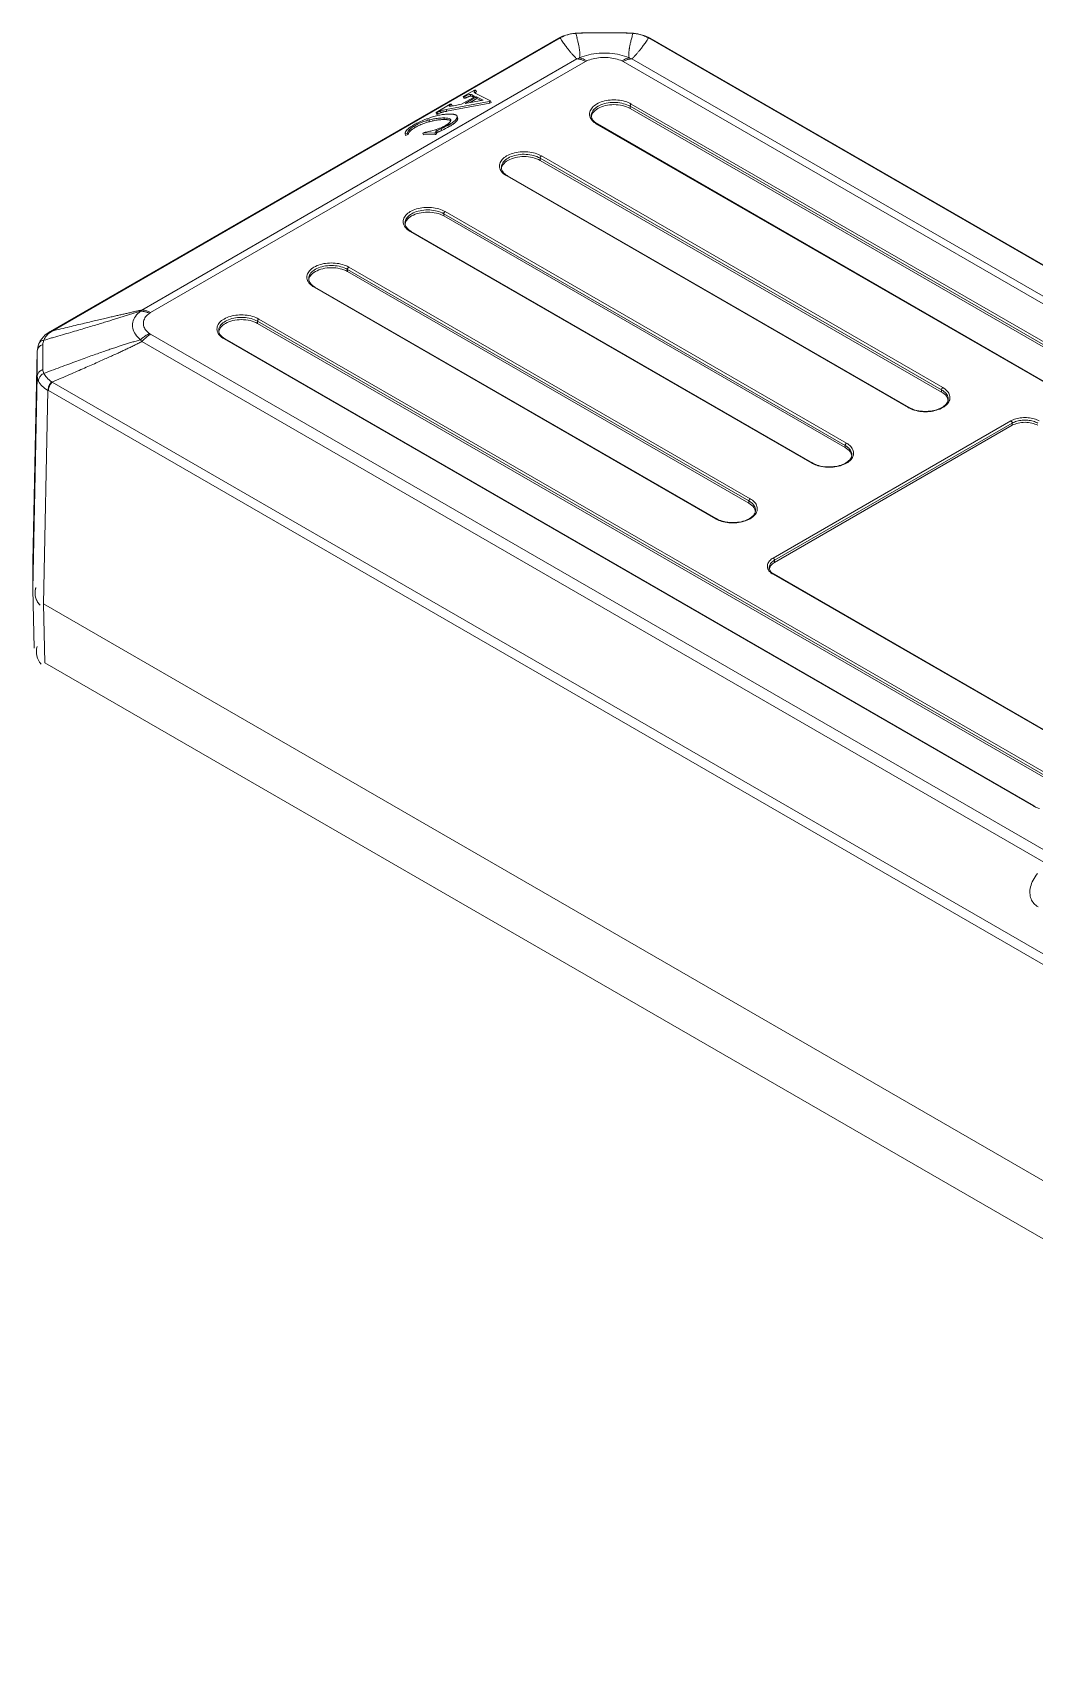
# Model space of a CAD drawing. Header units: millimetres. Extents: x -297 to 694, y -237 to 210.
# Drawn here: x 432.2 to 542.5, y -49.1 to 131.2 of the extents above; entities that cross this region are included whole.
import ezdxf

# ---------------------------------------------------------------- set-up
doc = ezdxf.new("R2010")
doc.units = ezdxf.units.MM
doc.layers.get('0').update_dxf_attribs({"lineweight": 20})

msp = doc.modelspace()

# ---------------------------------------------------------------- linework, layer by layer
at = {"linetype": 'Continuous'}
for p, q in [((434.15, 98.27), (490.09, 130.56)), ((434.34, 98.31), (490.28, 130.61)), ((490.16, 130.6), (490.09, 130.56)), ((490.55, 130.79), (490.16, 130.6)), ((490.16, 130.6), (490.35, 130.65)), ((491.41, 131.06), (490.55, 130.79)), ((491.93, 131.13), (491.41, 131.06)), ((492.06, 131.14), (491.93, 131.13)), ((491.93, 131.13), (491.99, 131.11)), ((492.62, 131.16), (492.06, 131.14)), ((492.76, 131.17), (492.62, 131.16)), ((492.76, 131.17), (492.76, 131.14)), ((497.54, 131.17), (497.54, 131.14)), ((497.65, 131.16), (497.54, 131.17)), ((498.2, 131.14), (497.65, 131.16)), ((498.37, 131.13), (498.2, 131.14)), ((498.37, 131.13), (498.31, 131.11)), ((498.85, 131.07), (498.37, 131.13)), ((499.72, 130.81), (498.85, 131.07)), ((500.14, 130.6), (499.72, 130.81)), ((500.14, 130.6), (499.95, 130.65)), ((500.02, 130.61), (691.73, 19.93)), ((500.21, 130.56), (500.14, 130.6)), ((500.21, 130.56), (691.91, 19.89)), ((492.14, 128.29), (444.23, 100.63)), ((493.08, 128), (445.18, 100.35)), ((680.88, 21.96), (497.21, 128)), ((681.83, 22.25), (498.16, 128.29)), ((480.85, 124.85), (479.62, 124.14)), ((480.83, 124.63), (480.82, 124.65)), ((481, 124.85), (480.85, 124.85)), ((481.06, 124.67), (481, 124.85)), ((482.63, 123.68), (481.07, 124.46)), ((478.19, 123.31), (476.62, 122.4)), ((477.72, 122.71), (482.48, 123.6)), ((477.79, 122.53), (477.72, 122.71)), ((477.79, 122.53), (482.54, 123.41)), ((478.33, 123.31), (478.19, 123.31)), ((478.39, 123.13), (478.33, 123.31)), ((479.42, 123.31), (478.55, 123.14)), ((480.93, 124.17), (479.42, 123.31)), ((479.69, 123.96), (479.62, 124.14)), ((479.62, 124.14), (479.76, 124.14)), ((479.69, 123.96), (479.83, 123.96)), ((479.83, 123.96), (479.76, 124.14)), ((479.82, 123.38), (481.06, 124.1)), ((481.82, 123.74), (479.82, 123.38)), ((480.37, 123.48), (481.13, 123.92)), ((480.45, 124.19), (480.39, 124.38)), ((480.78, 124.1), (480.71, 124.28)), ((480.71, 124.28), (480.93, 124.17)), ((481.13, 123.92), (481.06, 124.1)), ((481.06, 124.1), (481.82, 123.74)), ((481.13, 123.92), (481.58, 123.7)), ((482.48, 123.6), (482.63, 123.68)), ((482.54, 123.41), (482.48, 123.6)), ((482.54, 123.41), (482.69, 123.5)), ((482.69, 123.5), (482.63, 123.68)), ((497.98, 123.08), (672.63, 22.24)), ((497.98, 123.08), (497.98, 122.83)), ((672.63, 22), (497.98, 122.83)), ((498.12, 123.32), (672.78, 22.49)), ((474.34, 120.75), (474.28, 120.93)), ((475.89, 121.38), (475.83, 121.57)), ((476.68, 122.22), (476.62, 122.4)), ((476.62, 122.4), (476.76, 122.4)), ((476.68, 122.22), (476.82, 122.22)), ((476.82, 122.22), (476.76, 122.4)), ((477.16, 122.38), (477.1, 122.56)), ((477.54, 121.61), (477.48, 121.79)), ((478.08, 120.84), (478.02, 121.02)), ((478.26, 121.59), (478.26, 121.56)), ((478.94, 121.87), (478.94, 121.98)), ((479, 121.8), (478.97, 121.88)), ((479.01, 121.69), (478.97, 121.79)), ((479.01, 121.69), (479, 121.8)), ((668.96, 20.28), (494.3, 121.12)), ((669.06, 20.29), (494.4, 121.13)), ((473.21, 120.06), (473.47, 120.13)), ((473.27, 119.87), (473.21, 120.06)), ((473.27, 119.87), (473.53, 119.95)), ((473.53, 119.95), (473.47, 120.13)), ((473.75, 120.32), (473.69, 120.5)), ((475.3, 120.2), (475.17, 120.11)), ((475.17, 120.11), (476.49, 120.14)), ((475.24, 119.93), (475.17, 120.11)), ((475.24, 119.93), (476.55, 119.96)), ((476.49, 120.14), (476.62, 120.22)), ((476.55, 119.96), (476.49, 120.14)), ((476.55, 119.96), (476.68, 120.03)), ((476.62, 120.22), (476.61, 120.24)), ((476.68, 120.03), (476.62, 120.22)), ((476.77, 120.2), (476.7, 120.38)), ((477.25, 120.42), (477.19, 120.6)), ((488.08, 117.36), (488.08, 117.12)), ((488.08, 117.36), (532.27, 91.85)), ((488.22, 117.61), (532.41, 92.09)), ((528.6, 89.89), (484.4, 115.4)), ((528.7, 89.9), (484.5, 115.41)), ((532.27, 91.6), (488.08, 117.12)), ((477.47, 111.24), (477.47, 110.99)), ((477.47, 111.24), (521.67, 85.72)), ((521.67, 85.48), (477.47, 110.99)), ((477.61, 111.48), (521.81, 85.97)), ((517.99, 83.76), (473.79, 109.28)), ((518.09, 83.77), (473.89, 109.29)), ((466.87, 105.11), (466.87, 104.87)), ((466.87, 105.11), (511.06, 79.6)), ((511.06, 79.35), (466.87, 104.87)), ((467.01, 105.36), (511.2, 79.84)), ((507.38, 77.64), (463.19, 103.15)), ((507.48, 77.65), (463.29, 103.16)), ((456.97, 99.4), (456.97, 99.15)), ((456.97, 99.4), (546.06, 47.96)), ((546.06, 47.72), (456.97, 99.15)), ((457.11, 99.64), (546.2, 48.21)), ((433.6, 97.89), (433.05, 97.24)), ((434.08, 98.23), (433.6, 97.89)), ((434.15, 98.27), (434.09, 98.23)), ((434.15, 98.27), (434.34, 98.31)), ((445.18, 97.96), (544.74, 40.48)), ((542.38, 46), (453.29, 97.44)), ((542.48, 46.01), (453.39, 97.45)), ((432.72, 96.11), (432.22, 72.89)), ((432.72, 96.09), (432.72, 96.11)), ((433.05, 97.24), (432.89, 96.91)), ((444.23, 97.16), (543.8, 39.67)), ((432.72, 93.34), (432.22, 69.9)), ((626.04, -17.99), (434.34, 92.69)), ((433.89, 91.78), (433.39, 68.27)), ((625.65, -18.93), (433.95, 91.75)), ((532.27, 91.85), (532.27, 91.6)), ((513.75, 73.31), (539.91, 88.42)), ((513.89, 73.07), (540.05, 88.17)), ((540.05, 87.93), (513.89, 72.82)), ((540.05, 88.17), (540.05, 87.93)), ((521.67, 85.72), (521.67, 85.48)), ((511.06, 79.6), (511.06, 79.35)), ((432.22, 72.89), (432.22, 69.9)), ((513.89, 73.07), (513.89, 72.82)), ((550.52, 50.29), (513.75, 71.52)), ((550.62, 50.3), (513.85, 71.53)), ((432.22, 69.9), (432.36, 63.37)), ((433.39, 68.27), (625.5, -42.65)), ((433.39, 68.27), (433.53, 61.77)), ((433.53, 61.77), (625.56, -49.1))]:
    msp.add_line(p, q, dxfattribs=at)
for points in [[(497.54, 131.17), (496.08, 131.18), (494.17, 131.18), (492.76, 131.17)], [(432.89, 96.91), (432.81, 96.68), (432.72, 96.11)]]:
    msp.add_lwpolyline(points, dxfattribs=at)
for centre, radius, start, end in [((493.58, 124.47), 6.97, 117.9916, 118.3143), ((493.57, 124.49), 6.95, 117.6699, 117.9916), ((492.33, 126.57), 4.55, 94.2359, 94.9599), ((492.86, 120.5), 10.64, 92.6137, 94.6709), ((470.91, 124.84), 22, 15.1939, 16.5576), ((492.91, 119.46), 11.68, 90.7337, 92.6263), ((495.15, -48.44), 179.6, 89.237, 90.763), ((497.39, 119.48), 11.66, 87.3732, 89.2706), ((497.44, 120.5), 10.64, 85.3279, 87.3823), ((519.73, 124.74), 22.35, 163.4598, 164.7935), ((497.97, 126.55), 4.57, 85.0167, 85.7551), ((497.98, 126.65), 4.47, 78.0718, 85.0414), ((498.03, 126.88), 4.23, 70.2579, 78.0824), ((498.13, 127.17), 3.92, 62.3968, 70.2747), ((496.71, 124.46), 6.98, 61.6869, 62.3292), ((493.92, 126.55), 1.68, 114.9581, 119.9387), ((496.4, 126.59), 1.63, 59.9869, 65.1171), ((477.37, 115.49), 6.07, 114.6704, 119.9791), ((478.98, 112.4), 9.88, 111.2801, 115.2335), ((479.61, 110.8), 11.6, 109.3871, 111.3259), ((480.02, 109.66), 12.81, 107.7402, 109.3981), ((477.74, 114.5), 7.12, 102.4822, 105.0852), ((477.67, 114.86), 6.76, 100.3068, 102.4765), ((477.82, 120.55), 2.14, 116.4906, 120.0102), ((477.88, 120.38), 2.13, 116.681, 120.0179), ((477.83, 120.54), 2.15, 109.8958, 116.4463), ((477.88, 120.39), 2.11, 113.2442, 116.6793), ((477.91, 120.32), 2.19, 109.923, 113.2466), ((473.74, 128.42), 8.54, 293.7638, 299.9953), ((473.81, 128.23), 8.54, 293.7626, 299.994), ((476.4, 123.3), 2.66, 303.8523, 305.3427), ((476.56, 123.08), 2.38, 305.3296, 307.7299), ((478.6, 121.93), 0.351, 343.5655, 349.8752), ((495.55, 123.11), 2.29, 238.1544, 240.0121), ((473.83, 119.99), 0.622, 157.1035, 160.8568), ((474.86, 119.08), 2.01, 131.4372, 133.4396), ((475.03, 118.88), 2.27, 129.6859, 131.4487), ((475.34, 118.51), 2.75, 127.581, 129.6888), ((473.62, 130.69), 10.63, 279.0975, 281.9279), ((474.63, 126.62), 6.43, 287.4034, 288.212), ((474.64, 126.58), 6.39, 288.1765, 291.7201), ((480.83, 111.77), 9.36, 114.2929, 115.077), ((486.06, 100.21), 22.04, 113.959, 114.3217), ((491.89, 87.11), 36.38, 113.7231, 113.9635), ((485.65, 117.39), 2.29, 238.1544, 240.0121), ((475.04, 111.27), 2.29, 238.1544, 240.0121), ((464.43, 105.15), 2.29, 238.1544, 240.0121), ((435.09, 96.67), 1.77, 145.5837, 159.2064), ((435.7, 96.03), 2.66, 124.6566, 126.3329), ((435.8, 95.89), 2.83, 122.5521, 124.6513), ((437.48, 93.25), 5.96, 122.2216, 122.5618), ((437.44, 93.32), 5.88, 121.878, 122.2229), ((454.53, 99.43), 2.29, 238.1544, 240.0121), ((514.12, 95.45), 80.8, 179.0217, 180.98), ((430.23, 86.91), 7.09, 54.5887, 55.1799), ((431.04, 86.72), 5.8, 59.9992, 60.6424), ((532.12, 90.56), 0.889, 9.1009, 16.1449), ((529.93, 92.19), 2.66, 240.0072, 241.9029), ((519.32, 86.07), 2.66, 240.0072, 241.9029), ((521.51, 84.44), 0.889, 9.1009, 16.1449), ((508.71, 79.94), 2.66, 240.0072, 241.9029), ((510.9, 78.32), 0.889, 9.1009, 16.1449), ((514.75, 73.09), 1.81, 237.6652, 240.0192), ((543.71, 48.3), 2.66, 240.0072, 241.9029)]:
    msp.add_arc(centre, radius, start, end, dxfattribs=at)
for centre, major_axis, start_param, end_param in [((436.22, 69.9), (3.7, 0.88), 2.789609, 3.534229), ((436.22, 69.9), (3.7, 0.88), 2.761615, 3.010715), ((436.22, 69.9), (3.7, 0.88), 3.010715, 3.493576), ((436.22, 69.9), (3.7, 0.88), 2.748957, 2.789609), ((436.22, 69.9), (3.7, 0.88), 3.493576, 3.534229), ((436.36, 63.4), (-3.7, -0.88), 5.890549, 6.663163)]:
    msp.add_ellipse(centre, major_axis=major_axis, ratio=0.690954, start_param=start_param, end_param=end_param, dxfattribs=at)
for points in [[(490.09, 130.56), (490.11, 130.58), (490.14, 130.59), (490.16, 130.59)], [(490.16, 130.59), (490.2, 130.61), (490.24, 130.61), (490.28, 130.61)], [(500.14, 130.59), (500.1, 130.61), (500.06, 130.61), (500.02, 130.61)], [(500.21, 130.56), (500.18, 130.58), (500.16, 130.59), (500.14, 130.59)], [(480.89, 124.57), (480.87, 124.59), (480.85, 124.61), (480.83, 124.63)], [(478.2, 123.09), (478.17, 123.08), (478.14, 123.08), (478.11, 123.08)], [(479.76, 124.14), (479.83, 124.18), (479.91, 124.22), (479.98, 124.25)], [(477.88, 121.09), (477.82, 121.05), (477.76, 121.01), (477.7, 120.98)], [(493.71, 122.06), (493.71, 121.94), (493.74, 121.82), (493.8, 121.71)], [(493.74, 122.04), (493.73, 122), (493.72, 121.96), (493.72, 121.92)], [(494.3, 121.12), (494.12, 121.22), (493.95, 121.35), (493.81, 121.5)], [(473.47, 120.13), (473.47, 120.18), (473.49, 120.22), (473.51, 120.26)], [(476.63, 120.33), (476.66, 120.35), (476.68, 120.37), (476.7, 120.38)], [(476.93, 120.49), (477.02, 120.53), (477.1, 120.56), (477.19, 120.6)], [(483.81, 116.34), (483.81, 116.22), (483.84, 116.1), (483.9, 116)], [(483.84, 116.33), (483.83, 116.29), (483.82, 116.24), (483.82, 116.2)], [(484.4, 115.4), (484.22, 115.51), (484.05, 115.63), (483.91, 115.79)], [(473.2, 110.22), (473.2, 110.1), (473.24, 109.98), (473.29, 109.87)], [(473.24, 110.2), (473.23, 110.16), (473.22, 110.12), (473.21, 110.08)], [(473.79, 109.28), (473.61, 109.38), (473.44, 109.51), (473.31, 109.67)], [(462.6, 104.09), (462.6, 103.98), (462.63, 103.86), (462.68, 103.75)], [(462.63, 104.08), (462.62, 104.04), (462.61, 104), (462.6, 103.95)], [(463.19, 103.15), (463.01, 103.26), (462.84, 103.39), (462.7, 103.54)], [(434.28, 97.55), (434, 97.47), (433.72, 97.38), (433.44, 97.3)], [(434.09, 98.23), (434.11, 98.24), (434.13, 98.25), (434.15, 98.26)], [(434.15, 98.26), (434.19, 98.27), (434.23, 98.28), (434.28, 98.28)], [(452.7, 98.38), (452.7, 98.26), (452.73, 98.14), (452.78, 98.03)], [(452.73, 98.36), (452.72, 98.32), (452.71, 98.28), (452.71, 98.24)], [(453.29, 97.44), (453.11, 97.54), (452.94, 97.67), (452.8, 97.83)], [(432.72, 96.09), (432.72, 96.19), (432.75, 96.3), (432.8, 96.39)], [(532.96, 90.59), (532.99, 90.67), (533, 90.75), (533, 90.83)], [(529.28, 89.6), (529.07, 89.66), (528.87, 89.74), (528.67, 89.84)], [(518.67, 83.48), (518.46, 83.54), (518.26, 83.62), (518.07, 83.72)], [(522.36, 84.47), (522.38, 84.54), (522.4, 84.62), (522.4, 84.7)], [(508.07, 77.35), (507.86, 77.41), (507.65, 77.49), (507.46, 77.6)], [(511.75, 78.35), (511.78, 78.42), (511.79, 78.5), (511.79, 78.58)], [(513.34, 71.83), (513.25, 71.94), (513.17, 72.07), (513.13, 72.21)], [(513.3, 72.25), (513.3, 72.16), (513.33, 72.07), (513.37, 71.99)], [(513.34, 72.24), (513.33, 72.2), (513.32, 72.15), (513.31, 72.11)], [(513.75, 71.52), (513.6, 71.6), (513.46, 71.71), (513.34, 71.83)], [(513.37, 71.99), (513.41, 71.89), (513.48, 71.81), (513.55, 71.74)], [(513.55, 71.74), (513.62, 71.68), (513.7, 71.62), (513.78, 71.56)], [(543.07, 45.71), (542.86, 45.77), (542.65, 45.85), (542.46, 45.96)]]:
    msp.add_open_spline(points, degree=3, dxfattribs=at)
for points, knots in [([(492.14, 128.29), (492.1, 128.32), (492.03, 128.38), (491.93, 128.48), (491.84, 128.58), (491.74, 128.68), (491.65, 128.78), (491.56, 128.88), (491.46, 128.99), (491.36, 129.12), (491.24, 129.26), (491.13, 129.41), (491, 129.57), (490.87, 129.75), (490.73, 129.94), (490.58, 130.15), (490.43, 130.37), (490.33, 130.53), (490.28, 130.61)], [0, 0, 0, 0, 833.628665, 1651.175283, 2460.860664, 3264.898397, 4066.463132, 4882.153897, 5743.943719, 6689.264629, 7740.916528, 8892.732692, 10126.82004, 11436.861034, 12830.08578, 14318.144941, 15913.48256, 17629.642922, 17629.642922, 17629.642922, 17629.642922]), ([(490.35, 130.65), (490.59, 130.78), (491.11, 130.98), (491.66, 131.08), (491.93, 131.1)], [0, 0, 0, 0, 1361.116962, 2744.560082, 2744.560082, 2744.560082, 2744.560082]), ([(492.41, 128.41), (492.42, 128.46), (492.44, 128.54), (492.45, 128.68), (492.45, 128.8), (492.45, 128.93), (492.44, 129.05), (492.43, 129.17), (492.41, 129.31), (492.39, 129.45), (492.36, 129.62), (492.33, 129.79), (492.29, 129.97), (492.25, 130.17), (492.19, 130.38), (492.15, 130.53), (492.13, 130.6)], [0, 0, 0, 0, 967.816972, 1878.039672, 2757.412626, 3616.946129, 4467.995514, 5336.49454, 6262.632222, 7286.743709, 8425.830078, 9665.42045, 10989.857395, 12401.320924, 13912.069843, 15536.361249, 15536.361249, 15536.361249, 15536.361249]), ([(497.89, 128.41), (497.88, 128.46), (497.86, 128.55), (497.85, 128.68), (497.85, 128.81), (497.85, 128.93), (497.86, 129.06), (497.87, 129.18), (497.89, 129.32), (497.91, 129.46), (497.94, 129.62), (497.97, 129.79), (498.01, 129.98), (498.05, 130.18), (498.11, 130.39), (498.15, 130.53), (498.17, 130.61)], [0, 0, 0, 0, 987.152239, 1917.365311, 2815.949145, 3694.252618, 4562.402843, 5444.493513, 6379.420901, 7408.503721, 8553.39018, 9802.849291, 11139.54732, 12563.88414, 14087.461481, 15723.176737, 15723.176737, 15723.176737, 15723.176737]), ([(498.16, 128.29), (498.2, 128.32), (498.27, 128.39), (498.37, 128.48), (498.47, 128.58), (498.56, 128.68), (498.65, 128.78), (498.75, 128.89), (498.84, 129), (498.95, 129.12), (499.06, 129.26), (499.18, 129.41), (499.3, 129.58), (499.43, 129.76), (499.57, 129.95), (499.72, 130.15), (499.87, 130.38), (499.97, 130.53), (500.02, 130.61)], [0, 0, 0, 0, 857.489148, 1697.567168, 2529.4068, 3355.489762, 4178.055576, 5012.039748, 5888.041646, 6843.619399, 7905.088174, 9070.381504, 10321.537355, 11650.001277, 13062.024552, 14568.593957, 16180.954093, 17912.033727, 17912.033727, 17912.033727, 17912.033727]), ([(492.41, 128.41), (492.36, 128.39), (492.27, 128.35), (492.18, 128.31), (492.14, 128.29)], [0, 0, 0, 0, 1382.537785, 2757.369208, 2757.369208, 2757.369208, 2757.369208]), ([(493.08, 128), (492.98, 128.06), (492.77, 128.17), (492.45, 128.27), (492.24, 128.29), (492.14, 128.29)], [0, 0, 0, 0, 1407.382513, 2698.141272, 3880.034865, 3880.034865, 3880.034865, 3880.034865]), ([(497.89, 128.41), (497.56, 128.55), (496.85, 128.78), (495.73, 128.95), (494.57, 128.95), (493.45, 128.78), (492.74, 128.55), (492.41, 128.41)], [0, 0, 0, 0, 1161.503619, 2392.088961, 3641.044424, 4871.357435, 6035.267856, 6035.267856, 6035.267856, 6035.267856]), ([(493.21, 128.07), (493.13, 128.13), (492.95, 128.24), (492.68, 128.36), (492.5, 128.4), (492.41, 128.41)], [0, 0, 0, 0, 1428.977816, 2719.64764, 3881.811681, 3881.811681, 3881.811681, 3881.811681]), ([(497.08, 128.07), (496.86, 128.17), (496.36, 128.34), (495.57, 128.46), (494.73, 128.46), (493.94, 128.34), (493.44, 128.17), (493.21, 128.07)], [0, 0, 0, 0, 1124.92966, 2375.886403, 3660.273192, 4911.015816, 6040.290811, 6040.290811, 6040.290811, 6040.290811]), ([(497.08, 128.07), (497.17, 128.13), (497.35, 128.24), (497.62, 128.36), (497.8, 128.4), (497.89, 128.41)], [0, 0, 0, 0, 1443.460091, 2747.025206, 3920.641396, 3920.641396, 3920.641396, 3920.641396]), ([(497.21, 128), (497.32, 128.06), (497.53, 128.17), (497.85, 128.27), (498.06, 128.29), (498.16, 128.29)], [0, 0, 0, 0, 1422.676495, 2727.464333, 3922.208419, 3922.208419, 3922.208419, 3922.208419]), ([(498.16, 128.29), (498.12, 128.31), (498.03, 128.35), (497.93, 128.39), (497.89, 128.41)], [0, 0, 0, 0, 1392.22513, 2792.272643, 2792.272643, 2792.272643, 2792.272643]), ([(480.82, 124.65), (480.82, 124.66), (480.82, 124.71), (480.89, 124.78), (480.95, 124.82), (481, 124.85)], [0, 0, 0, 0, 561.160727, 1782.540381, 3789.756692, 3789.756692, 3789.756692, 3789.756692]), ([(481.07, 124.46), (481.04, 124.47), (480.97, 124.51), (480.91, 124.55), (480.89, 124.57)], [0, 0, 0, 0, 1500.733652, 2695.778606, 2695.778606, 2695.778606, 2695.778606]), ([(480.94, 124.58), (480.95, 124.59), (480.96, 124.59), (480.96, 124.6), (480.96, 124.6)], [0, 0, 0, 0, 2451.682501, 2695.727803, 2695.727803, 2695.727803, 2695.727803]), ([(480.96, 124.6), (480.98, 124.61), (480.99, 124.63), (481.01, 124.64), (481.01, 124.64)], [0, 0, 0, 0, 2320.798909, 2695.874927, 2695.874927, 2695.874927, 2695.874927]), ([(481.01, 124.64), (481.02, 124.64), (481.03, 124.65), (481.05, 124.66), (481.06, 124.67)], [0, 0, 0, 0, 1089.872394, 2696.101307, 2696.101307, 2696.101307, 2696.101307]), ([(477.1, 122.56), (477.14, 122.58), (477.25, 122.61), (477.46, 122.66), (477.63, 122.69), (477.72, 122.71)], [0, 0, 0, 0, 824.549868, 2050.436937, 3763.657618, 3763.657618, 3763.657618, 3763.657618]), ([(478.05, 123.1), (478.05, 123.11), (478.08, 123.15), (478.18, 123.22), (478.27, 123.28), (478.33, 123.31)], [0, 0, 0, 0, 370.81319, 1526.933054, 3769.863738, 3769.863738, 3769.863738, 3769.863738]), ([(478.11, 123.08), (478.09, 123.08), (478.06, 123.08), (478.05, 123.1), (478.05, 123.1)], [0, 0, 0, 0, 2465.952845, 2680.764451, 2680.764451, 2680.764451, 2680.764451]), ([(478.55, 123.14), (478.48, 123.13), (478.36, 123.11), (478.25, 123.09), (478.2, 123.09)], [0, 0, 0, 0, 1574.080891, 2682.08918, 2682.08918, 2682.08918, 2682.08918]), ([(479.83, 123.96), (479.86, 123.98), (479.91, 124.01), (479.97, 124.03), (479.99, 124.05)], [0, 0, 0, 0, 1648.517513, 2690.267348, 2690.267348, 2690.267348, 2690.267348]), ([(479.98, 124.25), (480.03, 124.28), (480.13, 124.32), (480.27, 124.36), (480.35, 124.38), (480.39, 124.38)], [0, 0, 0, 0, 1609.877973, 2805.147486, 3784.274924, 3784.274924, 3784.274924, 3784.274924]), ([(479.99, 124.05), (480, 124.05), (480.04, 124.07), (480.1, 124.1), (480.19, 124.13), (480.26, 124.16), (480.3, 124.17), (480.32, 124.18)], [0, 0, 0, 0, 543.01284, 2124.878312, 3566.03375, 4870.28269, 5865.313347, 5865.313347, 5865.313347, 5865.313347]), ([(480.32, 124.18), (480.33, 124.18), (480.35, 124.18), (480.38, 124.19), (480.42, 124.19), (480.44, 124.19), (480.45, 124.19)], [0, 0, 0, 0, 392.755754, 2710.284359, 3772.600474, 4774.909811, 4774.909811, 4774.909811, 4774.909811]), ([(480.39, 124.38), (480.42, 124.38), (480.49, 124.37), (480.59, 124.34), (480.67, 124.3), (480.71, 124.28)], [0, 0, 0, 0, 984.352874, 2229.159211, 3787.36776, 3787.36776, 3787.36776, 3787.36776]), ([(480.45, 124.19), (480.46, 124.19), (480.49, 124.19), (480.52, 124.19), (480.56, 124.18), (480.61, 124.17), (480.65, 124.15), (480.68, 124.14)], [0, 0, 0, 0, 848.268959, 1757.170978, 2728.977587, 3765.380568, 5870.786652, 5870.786652, 5870.786652, 5870.786652]), ([(480.68, 124.14), (480.68, 124.14), (480.7, 124.14), (480.73, 124.12), (480.76, 124.11), (480.78, 124.1)], [0, 0, 0, 0, 231.539479, 1963.062205, 3789.901435, 3789.901435, 3789.901435, 3789.901435]), ([(493.81, 121.5), (493.69, 121.64), (493.5, 121.94), (493.5, 122.48), (493.8, 122.97), (494.31, 123.36), (494.99, 123.64), (495.79, 123.78), (496.62, 123.79), (497.42, 123.64), (497.9, 123.45), (498.12, 123.32)], [0, 0, 0, 0, 897.536229, 1715.765731, 2607.804841, 3670.378071, 4913.439796, 6286.814076, 7709.113998, 9086.828092, 10333.808645, 10333.808645, 10333.808645, 10333.808645]), ([(493.71, 122.06), (493.71, 122.18), (493.79, 122.51), (494.17, 122.94), (494.8, 123.28), (495.58, 123.48), (496.42, 123.52), (497.25, 123.4), (497.76, 123.2), (497.98, 123.08)], [0, 0, 0, 0, 631.385375, 1594.390919, 2763.451774, 4107.311423, 5535.426102, 6934.84726, 8199.886531, 8199.886531, 8199.886531, 8199.886531]), ([(497.98, 122.83), (497.73, 122.98), (497.14, 123.19), (496.21, 123.29), (495.28, 123.19), (494.47, 122.9), (493.94, 122.48), (493.78, 122.16), (493.74, 122.04)], [0, 0, 0, 0, 1299.502953, 2739.044189, 4178.583904, 5478.082793, 6548.709535, 7082.955238, 7082.955238, 7082.955238, 7082.955238]), ([(498.12, 123.32), (498.09, 123.31), (498.04, 123.26), (497.99, 123.17), (497.98, 123.11), (497.98, 123.08)], [0, 0, 0, 0, 1271.952818, 2665.313081, 3937.277181, 3937.277181, 3937.277181, 3937.277181]), ([(474.19, 121.03), (474.15, 121.01), (474.07, 120.97), (473.94, 120.88), (473.81, 120.8), (473.71, 120.73), (473.67, 120.7), (473.66, 120.69)], [0, 0, 0, 0, 1212.489749, 2363.793302, 4484.693313, 5455.68255, 5793.672264, 5793.672264, 5793.672264, 5793.672264]), ([(473.69, 120.5), (473.73, 120.55), (473.84, 120.65), (474.04, 120.79), (474.19, 120.88), (474.28, 120.93)], [0, 0, 0, 0, 1020.541034, 2244.490222, 3738.812985, 3738.812985, 3738.812985, 3738.812985]), ([(474.77, 121.34), (474.72, 121.31), (474.59, 121.25), (474.4, 121.15), (474.25, 121.07), (474.19, 121.03)], [0, 0, 0, 0, 980.687728, 2379.100403, 3742.571766, 3742.571766, 3742.571766, 3742.571766]), ([(474.28, 120.93), (474.44, 121.03), (474.77, 121.2), (475.29, 121.41), (475.65, 121.52), (475.83, 121.57)], [0, 0, 0, 0, 1276.570558, 2482.179027, 3744.362807, 3744.362807, 3744.362807, 3744.362807]), ([(474.84, 121.01), (474.92, 121.04), (475.13, 121.13), (475.48, 121.26), (475.75, 121.35), (475.89, 121.38)], [0, 0, 0, 0, 879.031303, 2296.1526, 3748.343666, 3748.343666, 3748.343666, 3748.343666]), ([(475.83, 121.57), (476, 121.61), (476.35, 121.69), (476.9, 121.77), (477.28, 121.79), (477.48, 121.79)], [0, 0, 0, 0, 1182.537846, 2428.440805, 3756.698186, 3756.698186, 3756.698186, 3756.698186]), ([(478.12, 122.22), (478.04, 122.22), (477.89, 122.21), (477.57, 122.19), (477.25, 122.15), (476.91, 122.08), (476.65, 122.02), (476.38, 121.95), (476.2, 121.89), (476.11, 121.86)], [0, 0, 0, 0, 876.092024, 1780.5845, 3681.695058, 4682.002567, 5717.313609, 6788.951371, 7898.129656, 7898.129656, 7898.129656, 7898.129656]), ([(476.46, 121.51), (476.55, 121.53), (476.77, 121.56), (477.07, 121.59), (477.34, 121.61), (477.47, 121.61), (477.54, 121.61)], [0, 0, 0, 0, 1199.943552, 2988.478542, 3869.766765, 4744.111144, 4744.111144, 4744.111144, 4744.111144]), ([(477.7, 120.98), (477.59, 120.91), (477.36, 120.79), (477.12, 120.69), (477.01, 120.65)], [0, 0, 0, 0, 1354.719963, 2679.44043, 2679.44043, 2679.44043, 2679.44043]), ([(477.16, 122.38), (477.17, 122.38), (477.18, 122.39), (477.22, 122.4), (477.27, 122.41), (477.34, 122.43), (477.44, 122.46), (477.56, 122.48), (477.68, 122.51), (477.75, 122.52), (477.79, 122.53)], [0, 0, 0, 0, 341.095509, 710.295478, 1533.596616, 2470.910206, 3522.921761, 5972.923085, 7371.700567, 8886.694937, 8886.694937, 8886.694937, 8886.694937]), ([(477.48, 121.79), (477.63, 121.79), (477.87, 121.78), (478.15, 121.72), (478.24, 121.62), (478.26, 121.59)], [0, 0, 0, 0, 2049.001969, 3220.746123, 3769.547199, 3769.547199, 3769.547199, 3769.547199]), ([(477.54, 121.61), (477.57, 121.61), (477.63, 121.61), (477.72, 121.61), (477.8, 121.6), (477.87, 121.6), (477.94, 121.59), (478, 121.58), (478.06, 121.57), (478.11, 121.55), (478.16, 121.54), (478.2, 121.52), (478.22, 121.51), (478.23, 121.5)], [0, 0, 0, 0, 1571.72484, 3047.830247, 4428.965611, 5715.965295, 6909.905544, 8012.183512, 9024.628581, 9949.661024, 10790.519939, 11551.590429, 12062.497949, 12062.497949, 12062.497949, 12062.497949]), ([(478.02, 121.02), (478.05, 121.04), (478.12, 121.08), (478.22, 121.14), (478.31, 121.2), (478.42, 121.28), (478.55, 121.37), (478.66, 121.46), (478.74, 121.53), (478.78, 121.59), (478.83, 121.64), (478.86, 121.68), (478.89, 121.73), (478.92, 121.78), (478.93, 121.81), (478.93, 121.83), (478.94, 121.83)], [0, 0, 0, 0, 1485.108381, 2896.493983, 4234.779128, 5500.679212, 7818.541183, 9858.778368, 10778.642745, 11634.127074, 12427.722918, 13162.526461, 13842.410358, 14472.231789, 15058.062924, 15139.588269, 15139.588269, 15139.588269, 15139.588269]), ([(478.26, 121.56), (478.27, 121.5), (478.2, 121.34), (478.09, 121.25), (478.02, 121.19)], [0, 0, 0, 0, 1102.944185, 2683.906179, 2683.906179, 2683.906179, 2683.906179]), ([(478.08, 120.84), (478.11, 120.86), (478.18, 120.9), (478.28, 120.96), (478.37, 121.02), (478.46, 121.08), (478.51, 121.12), (478.54, 121.13)], [0, 0, 0, 0, 1310.176836, 2555.314732, 3735.962704, 4852.751882, 5851.411768, 5851.411768, 5851.411768, 5851.411768]), ([(478.89, 122.06), (478.88, 122.07), (478.85, 122.08), (478.82, 122.11), (478.77, 122.13), (478.71, 122.15), (478.65, 122.17), (478.58, 122.18), (478.5, 122.2), (478.41, 122.21), (478.32, 122.21), (478.22, 122.22), (478.15, 122.22), (478.12, 122.22)], [0, 0, 0, 0, 591.5125, 1315.506099, 2117.735494, 3007.394973, 3991.231862, 5074.235753, 6260.146186, 7551.810148, 8951.430275, 10460.737431, 12081.111769, 12081.111769, 12081.111769, 12081.111769]), ([(478.54, 121.13), (478.56, 121.15), (478.64, 121.21), (478.72, 121.28), (478.8, 121.35), (478.85, 121.4), (478.89, 121.45), (478.93, 121.5), (478.96, 121.55), (478.98, 121.6), (479, 121.64), (479, 121.67), (479.01, 121.69)], [0, 0, 0, 0, 1453.518585, 3953.730441, 5080.979684, 6129.334296, 7101.847568, 8002.313721, 8835.478509, 9607.294169, 10325.201851, 10998.391494, 10998.391494, 10998.391494, 10998.391494]), ([(478.94, 121.98), (478.94, 121.98), (478.93, 122), (478.92, 122.02), (478.9, 122.04), (478.89, 122.06), (478.89, 122.06)], [0, 0, 0, 0, 543.435465, 2494.422601, 4541.093318, 4766.007625, 4766.007625, 4766.007625, 4766.007625]), ([(493.8, 121.71), (493.85, 121.6), (494.02, 121.39), (494.23, 121.23), (494.34, 121.17)], [0, 0, 0, 0, 1394.299932, 2779.460213, 2779.460213, 2779.460213, 2779.460213]), ([(494.3, 121.12), (494.32, 121.13), (494.36, 121.14), (494.39, 121.13), (494.4, 121.13)], [0, 0, 0, 0, 1965.519403, 2782.966197, 2782.966197, 2782.966197, 2782.966197]), ([(473.24, 120.19), (473.24, 120.19), (473.23, 120.16), (473.22, 120.12), (473.21, 120.08), (473.21, 120.06)], [0, 0, 0, 0, 356.365324, 2060.229925, 3735.083264, 3735.083264, 3735.083264, 3735.083264]), ([(473.48, 120.53), (473.46, 120.52), (473.42, 120.48), (473.37, 120.42), (473.32, 120.36), (473.29, 120.3), (473.27, 120.26), (473.25, 120.23), (473.25, 120.23)], [0, 0, 0, 0, 1448.764886, 2824.194336, 4131.699995, 5377.988909, 6571.235909, 6764.289824, 6764.289824, 6764.289824, 6764.289824]), ([(473.51, 120.26), (473.53, 120.3), (473.58, 120.39), (473.65, 120.47), (473.69, 120.5)], [0, 0, 0, 0, 1257.047566, 2658.191048, 2658.191048, 2658.191048, 2658.191048]), ([(473.53, 119.95), (473.53, 119.98), (473.55, 120.02), (473.56, 120.06), (473.57, 120.07)], [0, 0, 0, 0, 1948.64776, 2658.706253, 2658.706253, 2658.706253, 2658.706253]), ([(473.57, 120.07), (473.58, 120.09), (473.6, 120.13), (473.63, 120.18), (473.66, 120.23), (473.7, 120.28), (473.73, 120.31), (473.75, 120.32)], [0, 0, 0, 0, 1265.031832, 2294.187317, 3388.570445, 4553.564245, 5793.912672, 5793.912672, 5793.912672, 5793.912672]), ([(473.75, 120.32), (473.77, 120.34), (473.8, 120.37), (473.86, 120.42), (473.92, 120.48), (474, 120.53), (474.06, 120.57), (474.09, 120.6)], [0, 0, 0, 0, 939.136799, 1948.109049, 3029.411231, 4185.179066, 5795.92904, 5795.92904, 5795.92904, 5795.92904]), ([(474.09, 120.6), (474.11, 120.61), (474.16, 120.64), (474.25, 120.69), (474.31, 120.73), (474.34, 120.75)], [0, 0, 0, 0, 919.322831, 2290.81079, 3741.946628, 3741.946628, 3741.946628, 3741.946628]), ([(476.55, 120.48), (476.45, 120.45), (476.21, 120.38), (475.97, 120.33), (475.82, 120.29)], [0, 0, 0, 0, 1064.387491, 2673.534995, 2673.534995, 2673.534995, 2673.534995]), ([(476.6, 120.24), (476.6, 120.25), (476.6, 120.29), (476.62, 120.31), (476.63, 120.33)], [0, 0, 0, 0, 871.247717, 2676.900279, 2676.900279, 2676.900279, 2676.900279]), ([(476.69, 120.14), (476.69, 120.14), (476.71, 120.16), (476.73, 120.17), (476.75, 120.19), (476.76, 120.19), (476.77, 120.2)], [0, 0, 0, 0, 1318.216667, 2913.283067, 3800.273803, 4748.161083, 4748.161083, 4748.161083, 4748.161083]), ([(476.7, 120.38), (476.73, 120.39), (476.81, 120.43), (476.88, 120.47), (476.93, 120.49)], [0, 0, 0, 0, 887.810171, 2677.648393, 2677.648393, 2677.648393, 2677.648393]), ([(476.77, 120.2), (476.77, 120.2), (476.78, 120.2), (476.79, 120.21), (476.81, 120.22), (476.83, 120.23), (476.85, 120.24), (476.87, 120.25)], [0, 0, 0, 0, 591.22987, 1334.036303, 2229.103549, 3276.998644, 5835.89701, 5835.89701, 5835.89701, 5835.89701]), ([(483.91, 115.79), (483.79, 115.92), (483.6, 116.22), (483.6, 116.77), (483.9, 117.26), (484.41, 117.65), (485.09, 117.92), (485.89, 118.07), (486.72, 118.07), (487.52, 117.93), (488.01, 117.73), (488.22, 117.61)], [0, 0, 0, 0, 881.330886, 1684.786955, 2560.719974, 3604.108058, 4824.725849, 6173.303356, 7569.923135, 8922.762099, 10147.227963, 10147.227963, 10147.227963, 10147.227963]), ([(483.81, 116.34), (483.81, 116.47), (483.89, 116.79), (484.27, 117.23), (484.9, 117.57), (485.68, 117.77), (486.52, 117.81), (487.35, 117.68), (487.86, 117.49), (488.08, 117.36)], [0, 0, 0, 0, 619.980878, 1565.591984, 2713.536493, 4033.122467, 5435.441601, 6809.585495, 8051.774797, 8051.774797, 8051.774797, 8051.774797]), ([(488.08, 117.12), (487.83, 117.26), (487.24, 117.47), (486.31, 117.57), (485.38, 117.47), (484.57, 117.18), (484.04, 116.77), (483.88, 116.44), (483.84, 116.33)], [0, 0, 0, 0, 1276.257159, 2690.047564, 4103.836477, 5380.089645, 6431.56478, 6956.253779, 6956.253779, 6956.253779, 6956.253779]), ([(488.22, 117.61), (488.19, 117.59), (488.14, 117.54), (488.09, 117.46), (488.08, 117.39), (488.08, 117.36)], [0, 0, 0, 0, 1248.963028, 2617.139136, 3866.113243, 3866.113243, 3866.113243, 3866.113243]), ([(483.9, 116), (483.95, 115.88), (484.12, 115.67), (484.33, 115.52), (484.44, 115.45)], [0, 0, 0, 0, 1369.352071, 2729.728024, 2729.728024, 2729.728024, 2729.728024]), ([(484.4, 115.4), (484.42, 115.41), (484.46, 115.43), (484.49, 115.42), (484.5, 115.41)], [0, 0, 0, 0, 1930.403814, 2733.246262, 2733.246262, 2733.246262, 2733.246262]), ([(473.31, 109.67), (473.19, 109.8), (473, 110.1), (472.99, 110.65), (473.29, 111.13), (473.8, 111.52), (474.49, 111.8), (475.28, 111.94), (476.11, 111.95), (476.91, 111.8), (477.4, 111.61), (477.61, 111.48)], [0, 0, 0, 0, 864.017044, 1651.689131, 2510.41435, 3533.30496, 4729.943582, 6052.028136, 7421.211165, 8747.47346, 9947.884559, 9947.884559, 9947.884559, 9947.884559]), ([(473.21, 110.22), (473.21, 110.34), (473.28, 110.67), (473.67, 111.1), (474.29, 111.44), (475.07, 111.64), (475.92, 111.68), (476.74, 111.56), (477.25, 111.37), (477.47, 111.24)], [0, 0, 0, 0, 607.795741, 1534.821757, 2660.204504, 3953.855266, 5328.613146, 6675.749544, 7893.524791, 7893.524791, 7893.524791, 7893.524791]), ([(477.47, 110.99), (477.22, 111.14), (476.64, 111.35), (475.7, 111.45), (474.77, 111.35), (473.96, 111.06), (473.43, 110.64), (473.27, 110.32), (473.24, 110.2)], [0, 0, 0, 0, 1251.425269, 2637.707827, 4023.988921, 5275.410277, 6306.427063, 6820.907289, 6820.907289, 6820.907289, 6820.907289]), ([(477.61, 111.48), (477.59, 111.47), (477.54, 111.42), (477.49, 111.34), (477.47, 111.27), (477.47, 111.24)], [0, 0, 0, 0, 1224.394006, 2565.655988, 3790.060856, 3790.060856, 3790.060856, 3790.060856]), ([(473.29, 109.87), (473.35, 109.76), (473.51, 109.55), (473.72, 109.39), (473.83, 109.33)], [0, 0, 0, 0, 1342.703209, 2676.604983, 2676.604983, 2676.604983, 2676.604983]), ([(473.79, 109.28), (473.82, 109.29), (473.85, 109.3), (473.89, 109.29), (473.89, 109.29)], [0, 0, 0, 0, 1892.894206, 2680.136654, 2680.136654, 2680.136654, 2680.136654]), ([(462.7, 103.54), (462.58, 103.67), (462.39, 103.98), (462.39, 104.52), (462.68, 105.01), (463.2, 105.4), (463.88, 105.68), (464.67, 105.82), (465.51, 105.82), (466.3, 105.68), (466.79, 105.48), (467.01, 105.36)], [0, 0, 0, 0, 846.756851, 1618.693863, 2460.264602, 3462.721252, 4635.455005, 5931.128698, 7272.959994, 8572.727969, 9749.158838, 9749.158838, 9749.158838, 9749.158838]), ([(462.6, 104.09), (462.6, 104.22), (462.68, 104.55), (463.06, 104.98), (463.69, 105.32), (464.46, 105.52), (465.31, 105.56), (466.13, 105.44), (466.64, 105.24), (466.87, 105.11)], [0, 0, 0, 0, 595.647779, 1504.145404, 2607.035222, 3874.829895, 5222.110605, 6542.321902, 7735.757578, 7735.757578, 7735.757578, 7735.757578]), ([(466.87, 104.87), (466.61, 105.01), (466.03, 105.23), (465.1, 105.33), (464.16, 105.22), (463.36, 104.93), (462.83, 104.52), (462.66, 104.19), (462.63, 104.08)], [0, 0, 0, 0, 1226.67465, 2585.539388, 3944.402691, 5171.073505, 6181.698898, 6686.003763, 6686.003763, 6686.003763, 6686.003763]), ([(467.01, 105.36), (466.98, 105.34), (466.93, 105.3), (466.88, 105.21), (466.87, 105.15), (466.87, 105.11)], [0, 0, 0, 0, 1199.893868, 2514.317182, 3714.221695, 3714.221695, 3714.221695, 3714.221695]), ([(462.68, 103.75), (462.74, 103.63), (462.91, 103.43), (463.11, 103.27), (463.22, 103.2)], [0, 0, 0, 0, 1316.142941, 2623.658552, 2623.658552, 2623.658552, 2623.658552]), ([(463.19, 103.15), (463.21, 103.17), (463.25, 103.18), (463.28, 103.17), (463.29, 103.16)], [0, 0, 0, 0, 1855.509556, 2627.20397, 2627.20397, 2627.20397, 2627.20397]), ([(444.07, 100.5), (443.91, 100.45), (443.59, 100.35), (443.11, 100.2), (442.64, 100.05), (442.17, 99.9), (441.69, 99.76), (441.2, 99.61), (440.68, 99.45), (440.1, 99.27), (439.47, 99.08), (438.77, 98.87), (438.03, 98.65), (437.23, 98.41), (436.38, 98.16), (435.46, 97.89), (434.76, 97.69), (434.36, 97.57), (434.28, 97.55)], [0, 0, 0, 0, 791.480146, 1569.902817, 2342.660989, 3111.790567, 3881.476346, 4670.240959, 5511.326819, 6441.242091, 7479.393307, 8614.854253, 9830.602188, 11126.131183, 12511.169501, 13995.999234, 15593.336585, 15949.303862, 15949.303862, 15949.303862, 15949.303862]), ([(444.23, 100.63), (444.09, 100.6), (443.8, 100.54), (443.36, 100.44), (442.92, 100.34), (442.48, 100.24), (442.04, 100.14), (441.58, 100.04), (441.09, 99.92), (440.56, 99.8), (439.98, 99.66), (439.33, 99.51), (438.63, 99.35), (437.88, 99.17), (437.08, 98.98), (436.23, 98.77), (435.3, 98.55), (434.67, 98.39), (434.34, 98.31)], [0, 0, 0, 0, 704.084135, 1406.09685, 2111.055646, 2819.300778, 3531.41943, 4259.469579, 5029.948554, 5876.410722, 6823.339899, 7869.571468, 8999.474123, 10206.011287, 11495.230487, 12877.120379, 14362.209001, 15966.171429, 15966.171429, 15966.171429, 15966.171429]), ([(444.07, 100.5), (443.86, 100.34), (443.5, 99.98), (443.19, 99.31), (443.19, 98.59), (443.51, 97.9), (443.86, 97.52), (444.07, 97.34)], [0, 0, 0, 0, 1162.271681, 2198.681799, 3186.517647, 4247.960602, 5461.089477, 5461.089477, 5461.089477, 5461.089477]), ([(444.23, 100.63), (444.2, 100.61), (444.15, 100.57), (444.09, 100.52), (444.07, 100.5)], [0, 0, 0, 0, 1279.275923, 2515.519334, 2515.519334, 2515.519334, 2515.519334]), ([(445.07, 100.27), (444.96, 100.32), (444.73, 100.41), (444.4, 100.49), (444.18, 100.5), (444.07, 100.5)], [0, 0, 0, 0, 1257.741152, 2435.164889, 3534.737447, 3534.737447, 3534.737447, 3534.737447]), ([(445.18, 100.35), (445.08, 100.41), (444.87, 100.51), (444.55, 100.61), (444.34, 100.63), (444.23, 100.63)], [0, 0, 0, 0, 1282.602539, 2458.839073, 3535.739635, 3535.739635, 3535.739635, 3535.739635]), ([(445.07, 100.27), (444.91, 100.16), (444.63, 99.9), (444.39, 99.42), (444.39, 98.89), (444.63, 98.4), (444.91, 98.15), (445.07, 98.04)], [0, 0, 0, 0, 1183.844657, 2241.715151, 3234.110163, 4291.195288, 5479.063637, 5479.063637, 5479.063637, 5479.063637]), ([(445.18, 100.35), (445.16, 100.33), (445.12, 100.31), (445.08, 100.28), (445.07, 100.27)], [0, 0, 0, 0, 1296.637078, 2522.079782, 2522.079782, 2522.079782, 2522.079782]), ([(452.8, 97.83), (452.68, 97.96), (452.49, 98.26), (452.49, 98.81), (452.78, 99.3), (453.3, 99.68), (453.98, 99.96), (454.77, 100.11), (455.61, 100.11), (456.4, 99.96), (456.89, 99.77), (457.11, 99.64)], [0, 0, 0, 0, 830.698582, 1587.996242, 2413.607063, 3397.052684, 4547.5462, 5818.648169, 7135.032389, 8410.150995, 9564.271516, 9564.271516, 9564.271516, 9564.271516]), ([(452.7, 98.38), (452.7, 98.51), (452.78, 98.83), (453.16, 99.26), (453.79, 99.6), (454.56, 99.8), (455.41, 99.84), (456.23, 99.72), (456.74, 99.53), (456.97, 99.4)], [0, 0, 0, 0, 584.345196, 1475.603824, 2557.565999, 3801.303914, 5123.019596, 6418.179514, 7588.969414, 7588.969414, 7588.969414, 7588.969414]), ([(456.97, 99.15), (456.71, 99.3), (456.13, 99.51), (455.2, 99.61), (454.26, 99.51), (453.46, 99.22), (452.93, 98.81), (452.77, 98.48), (452.73, 98.36)], [0, 0, 0, 0, 1203.651908, 2537.012814, 3870.372221, 5074.020119, 6065.677423, 6560.516619, 6560.516619, 6560.516619, 6560.516619]), ([(457.11, 99.64), (457.08, 99.63), (457.03, 99.58), (456.98, 99.5), (456.97, 99.43), (456.97, 99.4)], [0, 0, 0, 0, 1177.092932, 2466.538967, 3643.642339, 3643.642339, 3643.642339, 3643.642339]), ([(433.63, 97.67), (433.71, 97.79), (433.87, 97.97), (434.05, 98.12), (434.13, 98.17)], [0, 0, 0, 0, 1503.431601, 2457.472661, 2457.472661, 2457.472661, 2457.472661]), ([(445.07, 98.04), (444.95, 97.98), (444.71, 97.85), (444.38, 97.62), (444.17, 97.44), (444.07, 97.34)], [0, 0, 0, 0, 1127.818889, 2311.732081, 3540.236217, 3540.236217, 3540.236217, 3540.236217]), ([(445.18, 97.96), (445.07, 97.9), (444.84, 97.74), (444.53, 97.47), (444.33, 97.27), (444.23, 97.16)], [0, 0, 0, 0, 1111.920928, 2297.127326, 3541.607193, 3541.607193, 3541.607193, 3541.607193]), ([(445.07, 98.04), (445.08, 98.02), (445.12, 98), (445.16, 97.97), (445.18, 97.96)], [0, 0, 0, 0, 1227.510233, 2526.578108, 2526.578108, 2526.578108, 2526.578108]), ([(452.78, 98.03), (452.84, 97.92), (453.01, 97.71), (453.22, 97.56), (453.33, 97.49)], [0, 0, 0, 0, 1291.437953, 2574.410518, 2574.410518, 2574.410518, 2574.410518]), ([(453.29, 97.44), (453.31, 97.45), (453.35, 97.47), (453.38, 97.45), (453.39, 97.45)], [0, 0, 0, 0, 1820.736524, 2577.969055, 2577.969055, 2577.969055, 2577.969055]), ([(432.72, 93.34), (432.72, 93.67), (432.72, 94.3), (432.72, 95.22), (432.72, 95.81), (432.72, 96.09)], [0, 0, 0, 0, 1235.784226, 2390.027415, 3444.706286, 3444.706286, 3444.706286, 3444.706286]), ([(432.8, 96.39), (432.85, 96.5), (433, 96.68), (433.22, 96.79), (433.33, 96.83)], [0, 0, 0, 0, 1183.29324, 2454.900628, 2454.900628, 2454.900628, 2454.900628]), ([(432.89, 96.91), (432.9, 96.94), (432.95, 97.05), (433.12, 97.22), (433.33, 97.28), (433.44, 97.3)], [0, 0, 0, 0, 338.198433, 1805.570684, 3445.76489, 3445.76489, 3445.76489, 3445.76489]), ([(433.33, 96.83), (433.33, 96.91), (433.35, 97.07), (433.41, 97.22), (433.44, 97.3)], [0, 0, 0, 0, 1167.875082, 2456.439259, 2456.439259, 2456.439259, 2456.439259]), ([(444.07, 97.34), (443.91, 97.3), (443.59, 97.21), (443.12, 97.08), (442.65, 96.94), (442.19, 96.79), (441.72, 96.64), (441.23, 96.47), (440.7, 96.3), (440.13, 96.1), (439.49, 95.87), (438.79, 95.63), (438.05, 95.36), (437.25, 95.07), (436.39, 94.75), (435.47, 94.41), (434.48, 94.04), (433.8, 93.79), (433.44, 93.65)], [0, 0, 0, 0, 702.693433, 1397.803621, 2091.525361, 2784.868744, 3482.272306, 4202.163254, 4976.46217, 5838.526074, 6802.770821, 7856.424773, 8985.152673, 10189.99498, 11480.62896, 12868.175638, 14364.921136, 15990.235209, 15990.235209, 15990.235209, 15990.235209]), ([(444.23, 97.16), (444.09, 97.08), (443.8, 96.94), (443.37, 96.73), (442.94, 96.52), (442.5, 96.31), (442.06, 96.11), (441.61, 95.89), (441.12, 95.67), (440.59, 95.43), (440, 95.16), (439.35, 94.87), (438.65, 94.56), (437.9, 94.23), (437.1, 93.88), (436.24, 93.5), (435.31, 93.1), (434.67, 92.83), (434.34, 92.69)], [0, 0, 0, 0, 712.409956, 1420.436081, 2129.125835, 2839.022655, 3551.88593, 4281.805635, 5057.252763, 5912.384021, 6868.71023, 7920.952539, 9053.077705, 10259.745958, 11547.784776, 12927.936477, 14411.495927, 16014.790401, 16014.790401, 16014.790401, 16014.790401]), ([(444.07, 97.34), (444.09, 97.31), (444.15, 97.24), (444.2, 97.19), (444.23, 97.16)], [0, 0, 0, 0, 1237.058706, 2521.922836, 2521.922836, 2521.922836, 2521.922836]), ([(432.72, 93.34), (432.72, 93.44), (432.78, 93.66), (433, 93.92), (433.22, 94.03), (433.33, 94.07)], [0, 0, 0, 0, 1070.849993, 2214.404383, 3451.64362, 3451.64362, 3451.64362, 3451.64362]), ([(433.44, 93.65), (433.4, 93.72), (433.35, 93.85), (433.33, 94), (433.33, 94.07)], [0, 0, 0, 0, 1216.067402, 2462.74641, 2462.74641, 2462.74641, 2462.74641]), ([(432.85, 92.78), (432.8, 92.86), (432.74, 93.05), (432.72, 93.24), (432.72, 93.34)], [0, 0, 0, 0, 1222.519017, 2460.501554, 2460.501554, 2460.501554, 2460.501554]), ([(432.85, 92.78), (432.85, 92.89), (432.9, 93.13), (433.11, 93.44), (433.32, 93.6), (433.44, 93.65)], [0, 0, 0, 0, 1084.622474, 2244.662159, 3453.717867, 3453.717867, 3453.717867, 3453.717867]), ([(433.89, 91.78), (433.66, 91.91), (433.26, 92.19), (432.95, 92.58), (432.85, 92.78)], [0, 0, 0, 0, 1349.312385, 2464.307262, 2464.307262, 2464.307262, 2464.307262]), ([(434.28, 92.73), (434.09, 92.86), (433.77, 93.14), (433.52, 93.48), (433.44, 93.65)], [0, 0, 0, 0, 1336.559483, 2465.802657, 2465.802657, 2465.802657, 2465.802657]), ([(433.89, 91.78), (433.89, 91.89), (433.93, 92.11), (434.06, 92.44), (434.2, 92.64), (434.28, 92.73)], [0, 0, 0, 0, 1080.444512, 2268.210303, 3464.615148, 3464.615148, 3464.615148, 3464.615148]), ([(433.95, 91.75), (433.95, 91.85), (433.99, 92.08), (434.12, 92.4), (434.26, 92.6), (434.34, 92.69)], [0, 0, 0, 0, 1077.47798, 2265.358151, 3465.22532, 3465.22532, 3465.22532, 3465.22532]), ([(532.41, 92.09), (532.39, 92.08), (532.34, 92.03), (532.29, 91.94), (532.27, 91.88), (532.27, 91.85)], [0, 0, 0, 0, 1390.780375, 2914.316444, 4305.109284, 4305.109284, 4305.109284, 4305.109284]), ([(532.41, 92.09), (532.59, 91.99), (532.91, 91.75), (533.21, 91.27), (533.22, 90.72), (533.03, 90.42), (532.92, 90.29)], [0, 0, 0, 0, 1563.966313, 2903.783436, 4125.213681, 5456.824857, 5456.824857, 5456.824857, 5456.824857]), ([(528.7, 89.9), (528.91, 89.77), (529.39, 89.58), (530.19, 89.45), (531.02, 89.47), (531.8, 89.64), (532.43, 89.93), (532.82, 90.27), (532.94, 90.52), (532.96, 90.59)], [0, 0, 0, 0, 1394.326442, 2967.780775, 4595.979322, 6139.487007, 7479.575904, 8563.29125, 9027.79575, 9027.79575, 9027.79575, 9027.79575]), ([(532.92, 90.29), (532.78, 90.13), (532.4, 89.85), (531.72, 89.57), (530.93, 89.42), (530.1, 89.42), (529.54, 89.52), (529.28, 89.6)], [0, 0, 0, 0, 1094.248606, 2374.366079, 3788.680735, 5253.379508, 6672.163348, 6672.163348, 6672.163348, 6672.163348]), ([(532.27, 91.85), (532.46, 91.74), (532.78, 91.5), (532.99, 91.09), (533, 90.87), (533, 90.83)], [0, 0, 0, 0, 2130.002921, 3891.530687, 4307.543403, 4307.543403, 4307.543403, 4307.543403]), ([(532.97, 90.81), (532.94, 90.93), (532.77, 91.25), (532.48, 91.48), (532.27, 91.6)], [0, 0, 0, 0, 1024.898412, 3078.393866, 3078.393866, 3078.393866, 3078.393866]), ([(528.6, 89.89), (528.62, 89.9), (528.65, 89.91), (528.69, 89.9), (528.7, 89.9)], [0, 0, 0, 0, 2158.850574, 3056.699074, 3056.699074, 3056.699074, 3056.699074]), ([(539.91, 88.42), (540.08, 88.52), (540.48, 88.68), (541.12, 88.79), (541.8, 88.79), (542.45, 88.68), (542.85, 88.52), (543.02, 88.42)], [0, 0, 0, 0, 1262.760773, 2674.337504, 4129.927844, 5541.990578, 6807.437546, 6807.437546, 6807.437546, 6807.437546]), ([(539.91, 88.42), (539.94, 88.4), (539.99, 88.35), (540.04, 88.27), (540.05, 88.2), (540.05, 88.17)], [0, 0, 0, 0, 1415.247399, 2965.576647, 4380.832522, 4380.832522, 4380.832522, 4380.832522]), ([(540.05, 88.17), (540.21, 88.26), (540.57, 88.41), (541.16, 88.51), (541.77, 88.51), (542.36, 88.41), (542.72, 88.26), (542.88, 88.17)], [0, 0, 0, 0, 1273.859205, 2678.88559, 4130.895056, 5535.957537, 6809.847961, 6809.847961, 6809.847961, 6809.847961]), ([(542.88, 87.93), (542.68, 88.04), (542.21, 88.21), (541.47, 88.29), (540.72, 88.21), (540.25, 88.04), (540.05, 87.93)], [0, 0, 0, 0, 1319.766534, 2781.754965, 4243.741802, 5563.504075, 5563.504075, 5563.504075, 5563.504075]), ([(521.81, 85.97), (521.78, 85.95), (521.73, 85.91), (521.68, 85.82), (521.67, 85.75), (521.67, 85.72)], [0, 0, 0, 0, 1366.859127, 2864.190566, 4231.061944, 4231.061944, 4231.061944, 4231.061944]), ([(521.67, 85.72), (521.85, 85.61), (522.17, 85.37), (522.38, 84.96), (522.4, 84.74), (522.4, 84.7)], [0, 0, 0, 0, 2093.413763, 3824.68203, 4233.548486, 4233.548486, 4233.548486, 4233.548486]), ([(522.36, 84.69), (522.33, 84.8), (522.17, 85.13), (521.87, 85.36), (521.67, 85.48)], [0, 0, 0, 0, 1007.749504, 3026.885256, 3026.885256, 3026.885256, 3026.885256]), ([(521.81, 85.97), (521.99, 85.86), (522.3, 85.63), (522.6, 85.15), (522.61, 84.6), (522.43, 84.3), (522.31, 84.16)], [0, 0, 0, 0, 1537.799189, 2855.199484, 4056.193664, 5365.525309, 5365.525309, 5365.525309, 5365.525309]), ([(517.99, 83.76), (518.01, 83.78), (518.05, 83.79), (518.08, 83.78), (518.09, 83.77)], [0, 0, 0, 0, 2122.493583, 3005.221504, 3005.221504, 3005.221504, 3005.221504]), ([(518.09, 83.77), (518.3, 83.65), (518.79, 83.46), (519.58, 83.33), (520.41, 83.35), (521.19, 83.51), (521.82, 83.81), (522.21, 84.15), (522.33, 84.39), (522.36, 84.47)], [0, 0, 0, 0, 1370.635376, 2917.355073, 4517.888822, 6035.170695, 7352.490079, 8417.791967, 8874.40405, 8874.40405, 8874.40405, 8874.40405]), ([(522.31, 84.16), (522.17, 84), (521.8, 83.72), (521.12, 83.45), (520.32, 83.3), (519.49, 83.3), (518.94, 83.4), (518.67, 83.48)], [0, 0, 0, 0, 1075.607942, 2333.918453, 3724.14008, 5163.887525, 6558.502203, 6558.502203, 6558.502203, 6558.502203]), ([(511.2, 79.84), (511.17, 79.83), (511.12, 79.78), (511.08, 79.7), (511.06, 79.63), (511.06, 79.6)], [0, 0, 0, 0, 1343.022106, 2814.241185, 4157.275329, 4157.275329, 4157.275329, 4157.275329]), ([(511.06, 79.6), (511.25, 79.49), (511.57, 79.25), (511.78, 78.84), (511.79, 78.62), (511.79, 78.58)], [0, 0, 0, 0, 2056.954331, 3758.070387, 4159.81592, 4159.81592, 4159.81592, 4159.81592]), ([(511.76, 78.56), (511.72, 78.68), (511.56, 79.01), (511.27, 79.23), (511.06, 79.35)], [0, 0, 0, 0, 990.670455, 2975.586473, 2975.586473, 2975.586473, 2975.586473]), ([(511.2, 79.84), (511.38, 79.74), (511.7, 79.51), (512, 79.02), (512, 78.48), (511.82, 78.17), (511.7, 78.04)], [0, 0, 0, 0, 1511.738387, 2806.812941, 3987.454091, 5274.596732, 5274.596732, 5274.596732, 5274.596732]), ([(507.38, 77.64), (507.4, 77.65), (507.44, 77.67), (507.47, 77.65), (507.48, 77.65)], [0, 0, 0, 0, 2086.286572, 2953.95629, 2953.95629, 2953.95629, 2953.95629]), ([(507.48, 77.65), (507.69, 77.53), (508.18, 77.34), (508.98, 77.2), (509.81, 77.22), (510.58, 77.39), (511.21, 77.68), (511.6, 78.02), (511.73, 78.27), (511.75, 78.35)], [0, 0, 0, 0, 1347.035935, 2867.124392, 4440.100335, 5931.257826, 7225.895757, 8272.8554, 8721.605589, 8721.605589, 8721.605589, 8721.605589]), ([(511.7, 78.04), (511.56, 77.88), (511.19, 77.6), (510.51, 77.32), (509.72, 77.18), (508.88, 77.18), (508.33, 77.27), (508.07, 77.35)], [0, 0, 0, 0, 1057.037575, 2293.623358, 3659.842813, 5074.733022, 6445.269682, 6445.269682, 6445.269682, 6445.269682]), ([(513.13, 72.21), (513.1, 72.34), (513.09, 72.64), (513.34, 73.03), (513.6, 73.23), (513.75, 73.31)], [0, 0, 0, 0, 1239.225231, 2595.980123, 4194.318013, 4194.318013, 4194.318013, 4194.318013]), ([(513.3, 72.25), (513.3, 72.31), (513.33, 72.5), (513.52, 72.81), (513.75, 72.99), (513.89, 73.07)], [0, 0, 0, 0, 730.722809, 2312.460402, 4197.215115, 4197.215115, 4197.215115, 4197.215115]), ([(513.89, 72.82), (513.72, 72.73), (513.5, 72.55), (513.37, 72.31), (513.34, 72.24)], [0, 0, 0, 0, 2121.264058, 3002.513579, 3002.513579, 3002.513579, 3002.513579]), ([(513.75, 73.31), (513.77, 73.3), (513.82, 73.25), (513.87, 73.16), (513.89, 73.1), (513.89, 73.07)], [0, 0, 0, 0, 1356.62896, 2842.744295, 4199.381375, 4199.381375, 4199.381375, 4199.381375]), ([(513.75, 71.52), (513.77, 71.53), (513.8, 71.54), (513.84, 71.53), (513.85, 71.52)], [0, 0, 0, 0, 2124.441739, 3007.980151, 3007.980151, 3007.980151, 3007.980151]), ([(542.38, 46), (542.41, 46.01), (542.44, 46.03), (542.48, 46.01), (542.48, 46.01)], [0, 0, 0, 0, 2296.516827, 3251.618715, 3251.618715, 3251.618715, 3251.618715]), ([(542.9, 34.89), (542.73, 34.99), (542.42, 35.24), (542.1, 35.77), (541.97, 36.41), (542.05, 37.13), (542.34, 37.87), (542.65, 38.33), (542.84, 38.55)], [0, 0, 0, 0, 1168.358799, 2349.50103, 3616.164236, 5028.930737, 6612.31938, 8337.614661, 8337.614661, 8337.614661, 8337.614661])]:
    msp.add_open_spline(points, degree=3, knots=knots, dxfattribs=at)

doc.saveas('drawing.dxf')
